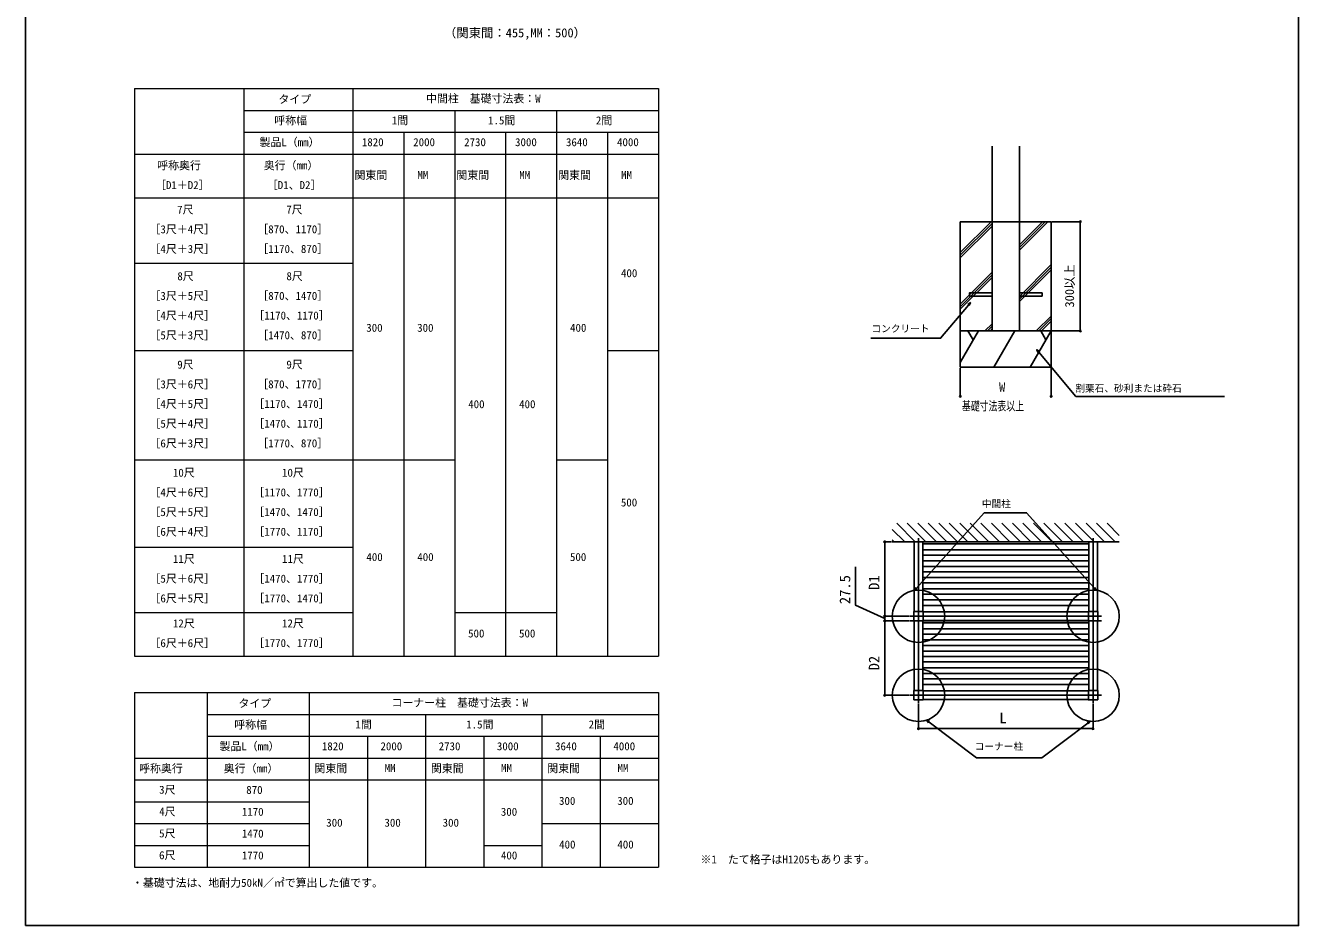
# Model space of a CAD drawing. Units: millimetres, scale not verified. Extents: x -875 to 875, y -1304 to 1297.
# Drawn here: x -875 to 875, y -1304 to -68 of the extents above; entities that cross this region are included whole.
import ezdxf
from ezdxf.enums import TextEntityAlignment as Align

# ---------------------------------------------------------------- set-up
doc = ezdxf.new("R2010")
doc.units = ezdxf.units.MM
doc.header["$LTSCALE"] = 8
doc.layers.add('0-1_TABLE1', color=7, linetype='Continuous', lineweight=18)
for name, color, linetype in [('0-2_USER1', 3, 'Continuous'), ('0-4_YKK_12', 2, 'Continuous'), ('0-6_YKK_A1', 4, 'Continuous'), ('0-7_YKK_D', 6, 'Continuous'), ('0-8_YKK_ZWAK', 7, 'Continuous')]:
    doc.layers.add(name, color=color, linetype=linetype)
doc.styles.add('ＭＳ ゴシック', font='')
doc.styles.get('ＭＳ ゴシック').set_extended_font_data('MS Gothic')

msp = doc.modelspace()

# ---------------------------------------------------------------- linework, layer by layer
at = {"layer": '0-1_TABLE1'}
for p, q in [((-725, -154.2), (-5, -154.2)), ((-725, -154.2), (-725, -934.2)), ((-575, -154.2), (-575, -934.2)), ((-425, -154.2), (-425, -934.2)), ((-5, -154.2), (-5, -934.2)), ((-575, -184.2), (-5, -184.2)), ((-285, -184.2), (-285, -934.2)), ((-145, -184.2), (-145, -934.2)), ((-575, -214.2), (-5, -214.2)), ((-355, -214.2), (-355, -934.2)), ((-215, -214.2), (-215, -934.2)), ((-75, -214.2), (-75, -934.2)), ((-725, -244.2), (-5, -244.2)), ((-725, -304.2), (-5, -304.2)), ((-725, -394.2), (-425, -394.2)), ((-725, -514.2), (-425, -514.2)), ((-75, -514.2), (-5, -514.2)), ((-725, -664.2), (-285, -664.2)), ((-145, -664.2), (-75, -664.2)), ((-725, -784.2), (-425, -784.2)), ((-725, -874.2), (-425, -874.2)), ((-285, -874.2), (-145, -874.2)), ((-725, -934.2), (-5, -934.2)), ((-725, -984.2), (-5, -984.2)), ((-725, -984.2), (-725, -1224.2)), ((-625, -984.2), (-625, -1224.2)), ((-485, -984.2), (-485, -1224.2)), ((-5, -984.2), (-5, -1224.2)), ((-625, -1014.2), (-5, -1014.2)), ((-325, -1014.2), (-325, -1224.2)), ((-165, -1014.2), (-165, -1224.2)), ((-625, -1044.2), (-5, -1044.2)), ((-405, -1044.2), (-405, -1224.2)), ((-245, -1044.2), (-245, -1224.2)), ((-85, -1044.2), (-85, -1224.2)), ((-725, -1074.2), (-5, -1074.2)), ((-725, -1104.2), (-5, -1104.2)), ((-725, -1134.2), (-485, -1134.2)), ((-725, -1164.2), (-485, -1164.2)), ((-165, -1164.2), (-5, -1164.2)), ((-725, -1194.2), (-485, -1194.2)), ((-245, -1194.2), (-165, -1194.2)), ((-725, -1224.2), (-5, -1224.2))]:
    msp.add_line(p, q, dxfattribs=at)
at = {"layer": '0-4_YKK_12'}
for p, q in [((453.75, -487.2), (453.741, -233.177)), ((491.25, -487.2), (491.241, -233.177)), ((453.75, -487.2), (491.25, -487.2)), ((352.6, -999.2), (352.6, -772.001)), ((592.6, -999.2), (592.6, -772.001)), ((341.212, -879.212), (603.988, -879.212)), ((341.212, -885.601), (603.988, -885.601)), ((341.212, -987.812), (603.988, -987.812))]:
    msp.add_line(p, q, dxfattribs=at)
for centre in [(352.6, -879.212), (592.6, -879.212), (352.6, -987.812), (592.6, -987.812)]:
    msp.add_circle(centre, 36, dxfattribs=at)
at = {"layer": '0-6_YKK_A1'}
for p, q in [((410, -337.2), (410, -537.2)), ((410, -379.603), (452.403, -337.2)), ((410, -383.228), (453.75, -339.478)), ((410, -386.853), (453.75, -343.103)), ((453.75, -337.2), (453.75, -487.2)), ((453.75, -337.2), (453.75, -487.2)), ((453.75, -487.2), (453.75, -337.2)), ((491.25, -337.2), (491.25, -487.2)), ((491.25, -487.2), (491.25, -337.2)), ((491.25, -369.064), (523.114, -337.2)), ((491.25, -372.689), (526.739, -337.2)), ((491.25, -376.314), (530.364, -337.2)), ((535, -337.2), (535, -537.2)), ((491.25, -439.774), (535, -396.024)), ((491.25, -443.399), (535, -399.649)), ((410, -450.314), (453.75, -406.564)), ((410, -453.939), (453.75, -410.189)), ((410, -457.564), (453.75, -413.814)), ((491.25, -447.024), (535, -403.274)), ((453.75, -434.95), (422.5, -434.95)), ((491.249, -434.95), (522.499, -434.95)), ((491.25, -434.95), (522.5, -434.95)), ((453.749, -439.45), (422.499, -439.45)), ((453.75, -439.45), (422.5, -439.45)), ((491.25, -439.45), (522.5, -439.45)), ((514.535, -487.2), (535, -466.735)), ((518.16, -487.2), (535, -470.36)), ((410, -487.2), (535, -487.2)), ((410, -530.501), (435, -487.2)), ((427.783, -499.7), (420.566, -487.2)), ((443.824, -487.2), (453.75, -477.274)), ((447.449, -487.2), (453.75, -480.899)), ((451.074, -487.2), (453.75, -484.524)), ((453.75, -487.2), (491.25, -487.2)), ((453.75, -487.2), (491.25, -487.2)), ((456.132, -537.2), (485, -487.2)), ((506.132, -537.2), (535, -487.2)), ((527.783, -499.7), (520.566, -487.2)), ((521.785, -487.2), (535, -473.985)), ((535, -537.2), (410, -537.2)), ((322.653, -751.448), (348.206, -777.001)), ((337.108, -751.448), (362.661, -777.001)), ((351.563, -751.448), (377.116, -777.001)), ((366.018, -751.448), (391.571, -777.001)), ((380.473, -751.448), (406.026, -777.001)), ((394.928, -751.448), (420.48, -777.001)), ((409.383, -751.448), (434.935, -777.001)), ((423.837, -751.448), (449.39, -777.001)), ((438.292, -751.448), (463.845, -777.001)), ((452.747, -751.448), (478.3, -777.001)), ((467.202, -751.448), (492.755, -777.001)), ((481.657, -751.448), (507.21, -777.001)), ((496.112, -751.448), (521.664, -777.001)), ((510.566, -751.448), (536.119, -777.001)), ((525.021, -751.448), (550.574, -777.001)), ((539.476, -751.448), (565.029, -777.001)), ((553.931, -751.448), (579.484, -777.001)), ((568.386, -751.448), (593.939, -777.001)), ((582.841, -751.448), (608.393, -777.001)), ((597.296, -751.448), (622.848, -777.001)), ((611.75, -751.448), (628.6, -768.298)), ((316.6, -759.85), (333.751, -777.001)), ((316.6, -774.305), (319.297, -777.001)), ((628.6, -777.001), (316.6, -777.001)), ((346.703, -872.824), (346.703, -777.001)), ((358.497, -872.824), (358.497, -777.001)), ((358.497, -779.556), (586.703, -779.556)), ((586.703, -872.824), (586.703, -777.001)), ((598.497, -872.824), (598.497, -777.001)), ((358.497, -787.782), (586.703, -787.782)), ((358.497, -795.448), (586.703, -795.448)), ((358.497, -803.114), (586.703, -803.114)), ((358.497, -810.78), (586.703, -810.78)), ((358.497, -818.446), (586.703, -818.446)), ((358.497, -826.112), (586.703, -826.112)), ((358.497, -833.217), (586.703, -833.217)), ((358.497, -841.443), (586.703, -841.443)), ((358.497, -849.109), (586.703, -849.109)), ((358.497, -856.775), (586.703, -856.775)), ((358.497, -864.441), (586.703, -864.441)), ((586.212, -873.316), (358.988, -873.316)), ((346.813, -879.212), (346.196, -879.212)), ((346.703, -981.424), (346.703, -885.601)), ((358.497, -981.424), (358.497, -885.601)), ((358.497, -888.156), (586.703, -888.156)), ((586.212, -885.109), (358.988, -885.109)), ((586.703, -981.424), (586.703, -885.601)), ((598.387, -879.212), (599.004, -879.212)), ((598.497, -981.424), (598.497, -885.601)), ((358.497, -896.382), (586.703, -896.382)), ((358.497, -904.048), (586.703, -904.048)), ((358.497, -911.713), (586.703, -911.713)), ((358.497, -919.379), (586.703, -919.379)), ((358.497, -927.045), (586.703, -927.045)), ((358.497, -934.711), (586.703, -934.711)), ((358.497, -941.817), (586.703, -941.817)), ((358.497, -950.043), (586.703, -950.043)), ((358.497, -957.708), (586.703, -957.708)), ((358.497, -965.374), (586.703, -965.374)), ((358.497, -973.04), (586.703, -973.04)), ((346.813, -987.812), (346.196, -987.812)), ((586.212, -981.915), (358.988, -981.915)), ((586.212, -993.709), (358.988, -993.709)), ((598.387, -987.812), (599.004, -987.812))]:
    msp.add_line(p, q, dxfattribs=at)
for points in [[(410, -337.2), (502.5, -337.2), (535, -337.2)], [(491.25, -337.2), (491.25, -487.2), (453.75, -487.2)], [(422.499, -439.45), (422.499, -434.95), (453.749, -434.95)], [(422.5, -434.95), (422.5, -439.45), (453.75, -439.45)], [(422.5, -439.45), (422.5, -434.95), (453.75, -434.95)], [(522.499, -434.95), (522.499, -439.45), (491.249, -439.45)], [(522.5, -439.45), (522.5, -434.95), (491.25, -434.95)], [(522.5, -434.95), (522.5, -439.45), (491.25, -439.45)], [(410, -487.2), (535, -487.2), (410, -487.2)]]:
    msp.add_lwpolyline(points, dxfattribs=at)
for points in [[(346.212, -885.601), (358.988, -885.601), (358.988, -872.824), (346.212, -872.824)], [(598.988, -885.601), (586.212, -885.601), (586.212, -872.824), (598.988, -872.824)], [(346.212, -994.2), (358.988, -994.2), (358.988, -981.424), (346.212, -981.424)], [(598.988, -994.2), (586.212, -994.2), (586.212, -981.424), (598.988, -981.424)]]:
    msp.add_lwpolyline(points, close=True, dxfattribs=at)
at = {"layer": '0-7_YKK_D'}
for p, q in [((536, -337.2), (576, -337.2)), ((575, -487.2), (575, -337.2)), ((536, -487.2), (576, -487.2)), ((410, -538.2), (410, -578.2)), ((535, -538.2), (535, -578.2)), ((410, -577.2), (410.068, -577.2)), ((535, -577.2), (534.932, -577.2)), ((315.6, -777.001), (305.196, -777.001)), ((306.196, -777.001), (306.196, -879.212)), ((340.212, -879.212), (305.196, -879.212)), ((340.212, -879.212), (305.196, -879.212)), ((340.212, -885.601), (305.196, -885.601)), ((340.212, -885.601), (305.196, -885.601)), ((306.196, -879.212), (306.196, -885.601)), ((306.196, -885.601), (306.196, -987.812)), ((340.212, -987.812), (305.196, -987.812)), ((352.6, -1000.2), (352.6, -1034.709)), ((592.6, -1000.2), (592.6, -1034.709)), ((352.6, -1033.709), (592.6, -1033.709))]:
    msp.add_line(p, q, dxfattribs=at)
for points in [[(423.911, -448.387), (421.179, -451.642), (382.952, -497.2), (287.22, -497.2)], [(420.307, -450.91), (423.911, -448.387), (422.052, -452.374)], [(517.078, -517.191), (515.219, -513.204), (518.823, -515.727)], [(515.219, -513.204), (517.951, -516.459), (568.918, -577.2), (773.006, -577.2)], [(346.849, -843.675), (349.693, -840.516), (442.898, -737.001), (501.102, -737.001)], [(596.975, -843.479), (594.131, -840.321), (501.102, -737.001), (442.898, -737.001)], [(306.196, -882.406), (266.196, -864.164), (266.196, -811.573)], [(350.539, -841.278), (346.849, -843.675), (348.847, -839.754)], [(594.977, -839.559), (596.975, -843.479), (593.285, -841.083)], [(366.493, -1025.497), (363.785, -1022.03), (367.864, -1023.679)], [(363.785, -1022.03), (367.179, -1024.588), (432.364, -1073.709), (522.014, -1073.709)], [(588.535, -1023.582), (585.141, -1026.139), (522.014, -1073.709), (432.364, -1073.709)], [(584.455, -1025.23), (588.535, -1023.582), (585.826, -1027.049)]]:
    msp.add_lwpolyline(points, dxfattribs=at)
for centre in [(575, -337.2), (575, -487.2), (410, -577.2), (535, -577.2), (306.196, -777.001), (306.196, -879.212), (306.196, -879.212), (306.196, -885.601), (306.196, -885.601), (306.196, -987.812), (352.6, -1033.709), (592.6, -1033.709)]:
    msp.add_circle(centre, 1.075, dxfattribs=at)
at = {"layer": '0-8_YKK_ZWAK'}
msp.add_line((-875, 1245.8), (-875, -1304.2), dxfattribs=at)
msp.add_lwpolyline([(-875, -1304.2), (875, -1304.2), (875, 1245.8)], dxfattribs=at)

# ---------------------------------------------------------------- texts
at = {"layer": '0-1_TABLE1', "style": 'ＭＳ ゴシック'}
for s, p in [('タイプ', (-527.188, -177.723)), ('中間柱\u3000基礎寸法表：W', (-324.347, -176.785)), ('呼称幅', (-532.898, -207.041)), ('1間', (-371.449, -206.743)), ('1.5間', (-239.119, -206.743)), ('2間', (-90.852, -206.743)), ('製品L（mm）', (-553.267, -236.785)), ('1820', (-412.585, -236.7)), ('2000', (-341.989, -236.7)), ('2730', (-271.989, -236.7)), ('3000', (-201.989, -236.7)), ('3640', (-131.989, -236.7)), ('4000', (-61.818, -236.7)), ('呼称奥行', (-693.807, -268.646)), ('奥行（mm）', (-547.386, -268.603)), ('［D1＋D2］', (-696.832, -295.691)), ('［D1、D2］', (-543.168, -295.649)), ('関東間', (-422.685, -281.998)), ('MM', (-336.193, -281.7)), ('関東間', (-282.685, -281.998)), ('MM', (-196.193, -281.7)), ('関東間', (-142.685, -281.998)), ('MM', (-56.193, -281.7)), ('7尺', (-666.449, -329.356)), ('7尺', (-516.449, -329.314)), ('［3尺＋4尺］', (-704.503, -356.402)), ('［870、1170］', (-556.293, -356.359)), ('［4尺＋3尺］', (-704.503, -383.447)), ('［1170、870］', (-556.293, -383.405)), ('8尺', (-666.236, -420.834)), ('8尺', (-516.236, -420.791)), ('400', (-56.364, -416.7)), ('［3尺＋5尺］', (-704.503, -447.879)), ('［870、1470］', (-556.293, -447.836)), ('［4尺＋4尺］', (-704.503, -474.924)), ('［1170、1170］', (-561.747, -474.882)), ('［5尺＋3尺］', (-704.503, -501.97)), ('［1470、870］', (-556.293, -501.927)), ('300', (-406.534, -491.7)), ('300', (-336.534, -491.7)), ('400', (-126.364, -491.7)), ('9尺', (-666.321, -542.311)), ('9尺', (-516.321, -542.268)), ('［3尺＋6尺］', (-704.503, -569.356)), ('［870、1770］', (-556.293, -569.314)), ('［4尺＋5尺］', (-704.503, -596.402)), ('［1170、1470］', (-561.747, -596.359)), ('400', (-266.364, -596.7)), ('400', (-196.364, -596.7)), ('［5尺＋4尺］', (-704.503, -623.447)), ('［1470、1170］', (-561.747, -623.405)), ('［6尺＋3尺］', (-704.503, -650.493)), ('［1770、870］', (-556.293, -650.45)), ('10尺', (-672.33, -690.834)), ('10尺', (-522.33, -690.791)), ('［4尺＋6尺］', (-704.503, -717.879)), ('［1170、1770］', (-561.747, -717.836)), ('［5尺＋5尺］', (-704.503, -744.924)), ('［1470、1470］', (-561.747, -744.882)), ('500', (-56.534, -731.7)), ('［6尺＋4尺］', (-704.503, -771.97)), ('［1770、1170］', (-561.747, -771.927)), ('11尺', (-672.33, -809.356)), ('11尺', (-522.33, -809.314)), ('400', (-406.364, -806.7)), ('400', (-336.364, -806.7)), ('500', (-126.534, -806.7)), ('［5尺＋6尺］', (-704.503, -836.402)), ('［1470、1770］', (-561.747, -836.359)), ('［6尺＋5尺］', (-704.503, -863.447)), ('［1770、1470］', (-561.747, -863.405)), ('12尺', (-672.33, -897.879)), ('12尺', (-522.33, -897.836)), ('［6尺＋6尺］', (-704.503, -924.924)), ('［1770、1770］', (-561.747, -924.882)), ('500', (-266.534, -911.7)), ('500', (-196.534, -911.7)), ('タイプ', (-582.188, -1007.723)), ('コーナー柱\u3000基礎寸法表：W', (-371.733, -1006.785)), ('呼称幅', (-587.898, -1037.041)), ('1間', (-421.449, -1036.743)), ('1.5間', (-269.119, -1036.743)), ('2間', (-100.852, -1036.743)), ('製品L（mm）', (-608.267, -1066.785)), ('1820', (-467.585, -1066.7)), ('2000', (-386.989, -1066.7)), ('2730', (-306.989, -1066.7)), ('3000', (-226.989, -1066.7)), ('3640', (-146.989, -1066.7)), ('4000', (-66.818, -1066.7)), ('呼称奥行', (-718.807, -1097.169)), ('奥行（mm）', (-602.386, -1097.169)), ('関東間', (-477.685, -1096.998)), ('MM', (-381.193, -1096.7)), ('関東間', (-317.685, -1096.998)), ('MM', (-221.193, -1096.7)), ('関東間', (-157.685, -1096.998)), ('MM', (-61.193, -1096.7)), ('3尺', (-691.278, -1126.402)), ('870', (-571.491, -1126.7)), ('300', (-141.534, -1141.7)), ('300', (-61.534, -1141.7)), ('4尺', (-691.108, -1156.402)), ('1170', (-577.585, -1156.7)), ('300', (-221.534, -1156.7)), ('5尺', (-691.278, -1186.402)), ('300', (-461.534, -1171.7)), ('300', (-381.534, -1171.7)), ('300', (-301.534, -1171.7)), ('1470', (-577.585, -1186.7)), ('400', (-141.364, -1201.7)), ('400', (-61.364, -1201.7)), ('6尺', (-691.321, -1216.402)), ('1770', (-577.585, -1216.7)), ('400', (-221.364, -1216.7))]:
    msp.add_text(s, height=11, dxfattribs=at).set_placement(p, align=Align.BOTTOM_LEFT)
at = {"layer": '0-2_USER1', "style": 'ＭＳ ゴシック'}
for s, p in [('※1\u3000たて格子はH1205もあります。', (52.955, -1222.24)), ('・基礎寸法は、地耐力50kN／㎡で算出した値です。', (-728.58, -1254.324))]:
    msp.add_text(s, height=11, dxfattribs=at).set_placement(p, align=Align.BOTTOM_LEFT)
at = {"layer": '0-7_YKK_D', "style": 'ＭＳ ゴシック'}
for s, height, p in [('（関東間：455,MM：500）', 12.46, (-299.724, -87.605)), ('コンクリート', 9.751, (287.946, -491.89)), ('W', 12.46, (463.324, -574.2)), ('割栗石、砂利または砕石', 9.751, (568.164, -573.896)), ('中間柱', 9.751, (439.741, -732.545)), ('L', 14.66, (463.793, -1030.709)), ('コーナー柱', 9.751, (429.964, -1065.993))]:
    msp.add_text(s, height=height, dxfattribs=at).set_placement(p, align=Align.BOTTOM_LEFT)
for s, height, p in [('300以上', 12.46, (570.165, -455.038)), ('27.5', 14.66, (263.196, -862.641)), ('D1', 14.66, (303.196, -843.05)), ('D2', 14.66, (303.196, -953.638))]:
    msp.add_text(s, height=height, rotation=90, dxfattribs=at).set_placement(p, align=Align.BOTTOM_LEFT)
at = {"layer": '0-7_YKK_D', "style": 'ＭＳ ゴシック', "width": 0.7}
msp.add_text('基礎寸法表以上', height=12.46, dxfattribs=at).set_placement((412.256, -600.291), align=Align.BOTTOM_LEFT)

doc.saveas('drawing.dxf')
